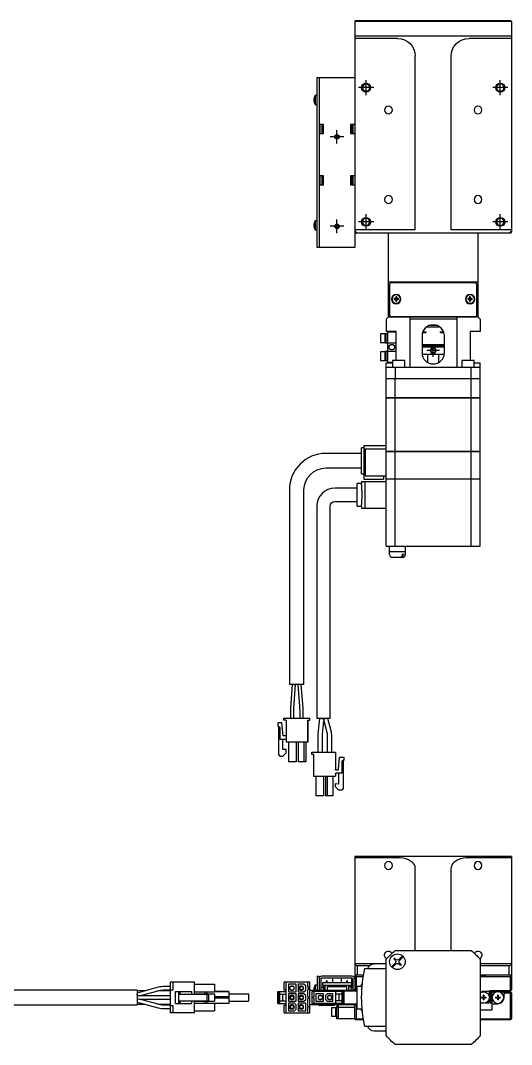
# Model space of a CAD drawing. Extents: x 0 to 956, y -8 to 832.
# Drawn here: x 244.6 to 464.1, y 373.9 to 831.6 of the extents above; entities that cross this region are included whole.
import ezdxf

# ---------------------------------------------------------------- set-up
doc = ezdxf.new("R2010")
doc.units = 0
doc.header["$LTSCALE"] = 0.5
doc.linetypes.add('CENTER', pattern=[50.8, 31.75, -6.35, 6.35, -6.35])
for name, color, linetype in [('MSM_CENTER', 1, 'CENTER'), ('MSM_CONTINUOUS', 7, 'CONTINUOUS'), ('MSM_NARROW', 5, 'CONTINUOUS')]:
    doc.layers.add(name, color=color, linetype=linetype)

msp = doc.modelspace()

# ---------------------------------------------------------------- linework, layer by layer
at = {"layer": 'MSM_CENTER'}
for p, q in [((402.5, 801.56), (395.7, 801.56)), ((399.1, 798.16), (399.1, 804.96)), ((462.5, 801.56), (455.7, 801.56)), ((459.1, 798.16), (459.1, 804.96)), ((389.1, 779.56), (383.1, 779.56)), ((386.1, 776.56), (386.1, 782.56)), ((386.1, 736.56), (386.1, 742.56)), ((402.5, 741.56), (395.7, 741.56)), ((399.1, 738.16), (399.1, 744.96)), ((462.5, 741.56), (455.7, 741.56)), ((459.1, 738.16), (459.1, 744.96)), ((389.1, 739.56), (383.1, 739.56)), ((429.1, 681.26), (429.1, 686.86)), ((431.9, 684.06), (426.3, 684.06))]:
    msp.add_line(p, q, dxfattribs=at)
at = {"layer": 'MSM_CONTINUOUS'}
for p, q in [((394.6, 831.56), (394.1, 831.06)), ((394.1, 831.06), (394.1, 730.06)), ((464.1, 831.06), (394.1, 831.06)), ((394.6, 831.56), (463.6, 831.56)), ((463.6, 831.56), (464.1, 831.06)), ((464.1, 831.06), (464.1, 737.06)), ((464.1, 824.56), (394.1, 824.56)), ((413.1, 823.56), (394.1, 823.56)), ((464.1, 823.56), (445.1, 823.56)), ((421.1, 737.97), (421.1, 815.56)), ((437.1, 737.97), (437.1, 815.56)), ((377.3, 730.06), (377.3, 806.06)), ((377.3, 806.06), (394.1, 806.06)), ((378.1, 806.06), (378.1, 730.06)), ((375.85, 797.01), (375.85, 796.99)), ((376.4, 798.06), (376.4, 794.06)), ((377.3, 798.06), (376.4, 798.06)), ((375.71, 796.26), (375.85, 796.26)), ((375.85, 795.86), (375.71, 795.86)), ((375.85, 796.26), (375.85, 795.86)), ((375.85, 795.13), (375.85, 795.11)), ((376.4, 794.06), (377.3, 794.06)), ((380.1, 785.06), (378.1, 785.06)), ((378.9, 785.06), (378.9, 781.06)), ((379.6, 785.06), (379.6, 781.06)), ((380.1, 781.06), (380.1, 785.06)), ((394.1, 785.06), (392.1, 785.06)), ((392.1, 785.06), (392.1, 781.06)), ((392.6, 781.06), (392.6, 785.06)), ((392.8, 781.06), (392.8, 785.06)), ((393.3, 781.06), (393.3, 785.06)), ((378.1, 781.06), (380.1, 781.06)), ((392.1, 781.06), (394.1, 781.06)), ((380.1, 762.06), (378.1, 762.06)), ((378.9, 762.06), (378.9, 758.06)), ((379.6, 762.06), (379.6, 758.06)), ((380.1, 758.06), (380.1, 762.06)), ((394.1, 762.06), (392.1, 762.06)), ((392.1, 762.06), (392.1, 758.06)), ((392.6, 758.06), (392.6, 762.06)), ((392.8, 758.06), (392.8, 762.06)), ((393.3, 758.06), (393.3, 762.06)), ((378.1, 758.06), (380.1, 758.06)), ((392.1, 758.06), (394.1, 758.06)), ((376.4, 742.06), (376.4, 738.06)), ((377.3, 742.06), (376.4, 742.06)), ((375.71, 740.26), (375.85, 740.26)), ((375.85, 739.86), (375.71, 739.86)), ((375.85, 741.01), (375.85, 740.99)), ((375.85, 740.26), (375.85, 739.86)), ((375.85, 739.13), (375.85, 739.11)), ((376.4, 738.06), (377.3, 738.06)), ((421.1, 737.97), (394.1, 737.97)), ((394.1, 737.56), (395.1, 736.56)), ((394.25, 736.91), (394.1, 737.06)), ((394.25, 736.91), (394.5, 737.16)), ((394.6, 736.56), (394.25, 736.91)), ((464.1, 737.97), (437.1, 737.97)), ((463.1, 736.56), (464.1, 737.56)), ((463.95, 736.91), (463.6, 736.56)), ((463.7, 737.16), (463.95, 736.91)), ((464.1, 737.06), (463.95, 736.91)), ((463.6, 736.56), (394.6, 736.56)), ((409.1, 699.06), (409.1, 736.56)), ((449.1, 736.56), (449.1, 699.06)), ((394.1, 730.06), (377.3, 730.06)), ((449.1, 714.56), (409.1, 714.56)), ((410.1, 714.26), (409.6, 713.76)), ((448.1, 714.26), (410.1, 714.26)), ((414.6, 714.26), (414.6, 714.56)), ((415.35, 714.56), (415.35, 714.26)), ((420.85, 714.26), (420.85, 714.56)), ((424.3, 714.56), (424.1, 714.36)), ((434.1, 714.36), (424.1, 714.36)), ((424.1, 714.36), (424.1, 714.26)), ((434.1, 714.36), (433.9, 714.56)), ((434.1, 714.26), (434.1, 714.36)), ((437.35, 714.56), (437.35, 714.26)), ((442.85, 714.26), (442.85, 714.56)), ((443.6, 714.56), (443.6, 714.26)), ((448.6, 713.76), (448.1, 714.26)), ((409.6, 713.06), (409.1, 713.06)), ((409.6, 712.56), (409.1, 712.56)), ((409.6, 713.76), (409.6, 699.76)), ((448.6, 699.76), (448.6, 713.76)), ((449.1, 713.06), (448.6, 713.06)), ((449.1, 712.56), (448.6, 712.56)), ((412.36, 707.3), (411.68, 707.3)), ((411.68, 706.82), (412.36, 706.82)), ((412.36, 707.98), (412.36, 707.3)), ((412.36, 706.82), (412.36, 706.14)), ((412.84, 707.3), (412.84, 707.98)), ((413.52, 707.3), (412.84, 707.3)), ((412.84, 706.14), (412.84, 706.82)), ((412.84, 706.82), (413.52, 706.82)), ((445.36, 707.3), (444.68, 707.3)), ((444.68, 706.82), (445.36, 706.82)), ((445.36, 707.98), (445.36, 707.3)), ((445.36, 706.82), (445.36, 706.14)), ((445.84, 707.3), (445.84, 707.98)), ((446.52, 707.3), (445.84, 707.3)), ((445.84, 706.14), (445.84, 706.82)), ((445.84, 706.82), (446.52, 706.82)), ((409.1, 699.06), (408.1, 698.06)), ((408.1, 698.06), (408.1, 692.56)), ((409.1, 699.06), (449.1, 699.06)), ((409.6, 699.76), (410.1, 699.26)), ((410.1, 699.26), (448.1, 699.26)), ((414.6, 699.26), (414.6, 699.06)), ((418.6, 699.06), (418.6, 676.56)), ((439.6, 698.06), (418.6, 698.06)), ((419.1, 699.26), (419.1, 699.06)), ((421.6, 699.26), (421.6, 699.06)), ((436.6, 699.06), (436.6, 699.26)), ((439.1, 699.06), (439.1, 699.26)), ((439.6, 699.06), (439.6, 676.56)), ((443.6, 699.06), (443.6, 699.26)), ((448.1, 699.26), (448.6, 699.76)), ((450.1, 698.06), (449.1, 699.06)), ((450.1, 698.06), (450.1, 692.56)), ((405.6, 691.46), (405.6, 687.66)), ((407.6, 691.46), (405.6, 691.46)), ((407.6, 687.56), (407.6, 691.56)), ((408.6, 691.56), (407.6, 691.56)), ((412.6, 692.56), (408.1, 692.56)), ((408.1, 687.56), (408.1, 691.56)), ((412.6, 692.26), (408.6, 692.26)), ((408.6, 692.26), (408.6, 678.86)), ((412.6, 679.56), (412.6, 692.56)), ((425.77, 691.96), (424.3, 691.96)), ((424.48, 692.46), (425.77, 692.46)), ((425.75, 692.46), (425.75, 691.96)), ((425.77, 692.46), (425.77, 691.96)), ((432.23, 694.46), (425.97, 694.46)), ((430.81, 695.26), (427.4, 695.26)), ((427.85, 695.4), (427.85, 695.26)), ((430.35, 695.26), (430.35, 695.4)), ((432.43, 692.46), (433.73, 692.46)), ((432.43, 691.96), (432.43, 692.46)), ((433.9, 691.96), (432.43, 691.96)), ((432.45, 691.96), (432.45, 692.46)), ((450.1, 692.56), (445.6, 692.56)), ((445.6, 692.56), (445.6, 679.56)), ((405.6, 687.66), (407.6, 687.66)), ((407.6, 687.56), (412.6, 687.56)), ((424.1, 690.56), (424.1, 683.06)), ((424.1, 686.76), (434.1, 686.76)), ((426.6, 686.76), (426.6, 686.06)), ((431.6, 686.06), (431.6, 686.76)), ((434.1, 683.06), (434.1, 690.56)), ((405.6, 683.46), (405.6, 679.66)), ((407.6, 683.46), (405.6, 683.46)), ((407.6, 679.56), (407.6, 683.56)), ((412.6, 683.56), (407.6, 683.56)), ((408.1, 679.56), (408.1, 683.56)), ((434.1, 686.06), (424.1, 686.06)), ((434.1, 685.56), (424.1, 685.56)), ((424.14, 682.46), (434.07, 682.46)), ((434.04, 682.26), (424.17, 682.26)), ((426.6, 682.26), (426.6, 678.73)), ((431.6, 678.73), (431.6, 682.26)), ((405.6, 679.66), (407.6, 679.66)), ((407.6, 679.56), (408.6, 679.56)), ((408.1, 662.86), (408.1, 678.56)), ((408.1, 678.56), (410.85, 678.56)), ((408.6, 678.86), (410.85, 678.86)), ((416.35, 679.56), (410.85, 679.56)), ((410.85, 679.56), (410.85, 676.56)), ((416.35, 676.56), (416.35, 679.56)), ((447.35, 679.56), (441.85, 679.56)), ((441.85, 679.56), (441.85, 676.56)), ((447.35, 676.56), (447.35, 679.56)), ((447.35, 678.56), (450.1, 678.56)), ((450.1, 662.86), (450.1, 678.56)), ((408.1, 676.56), (450.1, 676.56)), ((412.1, 676.56), (412.1, 671.56)), ((446.1, 671.56), (446.1, 676.56)), ((408.1, 671.56), (450.1, 671.56)), ((412.13, 662.86), (412.13, 671.56)), ((446.07, 662.86), (446.07, 671.56)), ((450.1, 662.86), (408.1, 662.86)), ((408.1, 626.56), (408.1, 662.81)), ((450.1, 662.81), (408.1, 662.81)), ((408.15, 662.81), (408.15, 662.86)), ((412.13, 638.86), (412.13, 662.81)), ((412.39, 662.81), (412.39, 662.86)), ((445.81, 662.81), (445.81, 662.86)), ((446.07, 638.86), (446.07, 662.81)), ((450.05, 662.81), (450.05, 662.86)), ((450.1, 638.86), (450.1, 662.81)), ((398.1, 641.56), (398.1, 626.56)), ((398.1, 641.56), (408.1, 641.56)), ((397.1, 638.06), (381.1, 638.06)), ((397.1, 628.99), (397.1, 640.63)), ((398.1, 640.63), (397.1, 640.63)), ((398.1, 640.06), (408.1, 640.06)), ((398.7, 640.06), (398.7, 628.06)), ((450.1, 638.86), (408.1, 638.86)), ((450.1, 638.81), (408.1, 638.81)), ((408.15, 638.81), (408.15, 638.86)), ((412.13, 626.56), (412.13, 638.81)), ((412.39, 638.81), (412.39, 638.86)), ((445.81, 638.81), (445.81, 638.86)), ((446.07, 626.56), (446.07, 638.81)), ((450.05, 638.81), (450.05, 638.86)), ((450.1, 626.56), (450.1, 638.81)), ((381.1, 631.56), (397.1, 631.56)), ((397.1, 628.99), (398.1, 628.99)), ((398.7, 628.06), (408.1, 628.06)), ((406.9, 628.06), (406.9, 626.56)), ((395.1, 622.56), (385.1, 622.56)), ((395.1, 614.56), (395.1, 624.56)), ((397.11, 624.56), (395.1, 624.56)), ((397.11, 625.56), (408.1, 625.56)), ((397.11, 625.56), (397.11, 624.56)), ((398.1, 626.56), (406.9, 626.56)), ((398.53, 625.56), (398.53, 613.56)), ((450.1, 626.56), (408.1, 626.56)), ((408.1, 596.56), (408.1, 626.51)), ((450.1, 626.51), (408.1, 626.51)), ((408.15, 626.51), (408.15, 626.56)), ((412.13, 596.56), (412.13, 626.51)), ((412.39, 626.51), (412.39, 626.56)), ((445.81, 626.51), (445.81, 626.56)), ((446.07, 596.56), (446.07, 626.51)), ((450.05, 626.51), (450.05, 626.56)), ((450.1, 596.56), (450.1, 626.51)), ((364.85, 621.81), (364.85, 534.81)), ((371.35, 534.81), (371.35, 621.81)), ((377.1, 614.56), (377.1, 519.56)), ((383.1, 519.56), (383.1, 614.56)), ((385.1, 616.56), (395.1, 616.56)), ((395.1, 614.56), (397.11, 614.56)), ((397.11, 614.56), (397.11, 613.56)), ((397.11, 613.56), (408.1, 613.56)), ((408.1, 596.56), (450.1, 596.56)), ((409.6, 594.06), (409.6, 596.56)), ((416.6, 596.56), (416.6, 594.06)), ((416.6, 594.06), (409.6, 594.06)), ((416.6, 594.01), (409.6, 594.01)), ((409.6, 592.86), (409.6, 594.01)), ((409.65, 594.06), (409.65, 594.01)), ((415.3, 591.56), (410.9, 591.56)), ((415.39, 593.06), (415.39, 592.86)), ((415.75, 593.06), (415.39, 593.06)), ((415.75, 593.06), (415.75, 592.86)), ((416.55, 594.06), (416.55, 594.01)), ((416.6, 594.01), (416.6, 592.86)), ((371.35, 534.81), (364.85, 534.81)), ((366.1, 534.81), (365.31, 524.24)), ((366.8, 524.13), (367.6, 534.76)), ((366.85, 534.81), (367.6, 534.76)), ((368.6, 534.75), (369.37, 525.07)), ((370.94, 524.27), (370.1, 534.81)), ((365.28, 523.44), (365.28, 519.81)), ((366.78, 519.81), (366.78, 523.44)), ((369.37, 525.07), (369.48, 522.44)), ((369.48, 522.44), (369.48, 519.81)), ((370.98, 519.81), (370.98, 523.41)), ((359.6, 517.61), (359.6, 516.11)), ((361.51, 517.61), (359.6, 517.61)), ((362, 512.04), (361.51, 517.61)), ((362.4, 518.81), (362.4, 519.81)), ((362.4, 519.81), (374, 519.81)), ((363.4, 518.81), (362.4, 518.81)), ((363.4, 518.81), (363.4, 509.11)), ((373, 509.11), (373, 518.81)), ((373, 518.81), (374, 518.81)), ((373.25, 509.11), (373.25, 518.81)), ((374, 518.81), (374, 519.81)), ((383.1, 519.56), (377.1, 519.56)), ((378.25, 519.56), (377.59, 512.75)), ((379.25, 519.56), (380.25, 519.47)), ((379.58, 512.56), (380.16, 518.62)), ((380.11, 519.34), (380.95, 519.56)), ((380.11, 519.34), (380.16, 518.62)), ((380.16, 518.62), (381.65, 512.93)), ((380.24, 519.38), (380.25, 519.47)), ((383.58, 513.43), (381.98, 519.56)), ((359.6, 516.11), (359.9, 516.11)), ((359.9, 516.11), (360.6, 515.61)), ((359.9, 516.11), (359.9, 503.51)), ((360.6, 515.61), (360.6, 510.36)), ((377.59, 512.75), (377.58, 512.47)), ((381.65, 512.93), (381.78, 511.92)), ((383.78, 511.92), (383.58, 513.43)), ((360.6, 510.36), (363.1, 510.36)), ((361.9, 505.68), (361.9, 510.36)), ((363.1, 511.86), (362.2, 511.86)), ((363.4, 509.11), (373.25, 509.11)), ((364.5, 509.11), (364.5, 500.21)), ((367.9, 509.11), (367.9, 500.21)), ((368.7, 509.11), (368.7, 500.21)), ((371.35, 509.11), (371.35, 500.21)), ((372.1, 509.11), (372.1, 500.21)), ((377.58, 512.47), (377.58, 504.56)), ((379.58, 512.47), (379.58, 512.56)), ((379.58, 504.56), (379.58, 512.47)), ((381.78, 511.92), (381.78, 504.56)), ((383.78, 504.56), (383.78, 511.92)), ((359.9, 503.51), (360.6, 502.81)), ((363.4, 505.81), (361.9, 505.68)), ((361.9, 502.81), (363.4, 504.31)), ((363.4, 504.31), (363.4, 505.81)), ((374.8, 503.56), (374.8, 504.56)), ((374.8, 504.56), (385.4, 504.56)), ((375.8, 503.56), (374.8, 503.56)), ((375.55, 503.56), (375.55, 493.86)), ((375.8, 493.86), (375.8, 503.56)), ((385.4, 504.56), (385.4, 496.91)), ((385.4, 504.56), (385.4, 496.91)), ((360.6, 502.81), (361.9, 502.81)), ((367.9, 500.21), (364.5, 500.21)), ((372.1, 500.21), (368.7, 500.21)), ((386.8, 496.79), (387.29, 502.36)), ((387.29, 502.36), (389.2, 502.36)), ((388.9, 500.86), (388.2, 500.36)), ((388.9, 500.86), (388.2, 500.36)), ((388.2, 500.36), (388.2, 495.11)), ((388.2, 500.36), (388.2, 495.11)), ((389.2, 500.86), (388.9, 500.86)), ((388.9, 500.86), (388.9, 488.26)), ((388.9, 500.86), (388.9, 488.26)), ((389.2, 502.36), (389.2, 500.86)), ((389.2, 502.36), (389.2, 500.86)), ((385.4, 496.91), (385.4, 496.91)), ((385.4, 494.81), (385.4, 494.82)), ((385.4, 494.81), (385.4, 493.86)), ((385.4, 494.81), (385.4, 493.86)), ((385.7, 496.61), (386.6, 496.61)), ((388.2, 495.11), (385.7, 495.11)), ((386.9, 490.43), (386.9, 495.11)), ((375.55, 493.86), (385.4, 493.86)), ((376.7, 493.86), (376.7, 484.96)), ((380.1, 493.86), (380.1, 484.96)), ((380.1, 493.86), (380.1, 484.96)), ((380.9, 493.86), (380.9, 484.96)), ((381.65, 493.86), (381.65, 484.96)), ((384.3, 493.86), (384.3, 484.96)), ((384.3, 493.86), (384.3, 484.96)), ((385.4, 489.06), (385.4, 490.56)), ((385.4, 490.56), (386.9, 490.43)), ((385.4, 490.56), (386.9, 490.43)), ((386.9, 487.56), (385.4, 489.06)), ((388.2, 487.56), (386.9, 487.56)), ((388.9, 488.26), (388.2, 487.56)), ((388.9, 488.26), (388.2, 487.56)), ((380.1, 484.96), (376.7, 484.96)), ((384.3, 484.96), (380.9, 484.96)), ((394.1, 457.89), (394.1, 398.39)), ((464.1, 457.89), (394.1, 457.89)), ((464.1, 457.89), (464.1, 398.39)), ((413.1, 457.33), (394.1, 457.33)), ((464.1, 457.33), (445.1, 457.33)), ((421.1, 415.89), (421.1, 452.9)), ((437.1, 415.89), (437.1, 452.9)), ((408.23, 412.01), (408.1, 411.89)), ((411.44, 412.19), (411.79, 412.55)), ((412.04, 411.59), (411.44, 412.19)), ((411.79, 412.55), (412.39, 411.95)), ((412.1, 415.89), (411.97, 415.76)), ((412.13, 415.89), (446.07, 415.89)), ((413.81, 411.95), (415.39, 413.53)), ((415.75, 413.18), (414.16, 411.59)), ((446.23, 415.76), (446.1, 415.89)), ((450.1, 411.89), (449.97, 412.01)), ((408.1, 409.89), (394.1, 409.89)), ((394.1, 409.66), (395.1, 409.11)), ((395.1, 409.11), (395.1, 404.89)), ((400.67, 409.11), (395.1, 409.11)), ((398.53, 407.89), (408.1, 407.89)), ((408.1, 377.92), (408.1, 411.86)), ((410.46, 408.59), (412.04, 410.18)), ((412.39, 409.83), (410.81, 408.24)), ((414.41, 409.22), (413.81, 409.83)), ((414.16, 410.18), (414.76, 409.58)), ((414.76, 409.58), (414.41, 409.22)), ((450.1, 411.86), (450.1, 377.92)), ((464.1, 409.89), (450.1, 409.89)), ((463.1, 409.11), (450.1, 409.11)), ((463.1, 409.11), (464.1, 409.66)), ((463.1, 404.89), (463.1, 409.11)), ((377.3, 404.39), (378.1, 404.39)), ((377.3, 404.39), (377.3, 398.14)), ((378.1, 404.39), (378.1, 398.14)), ((378.9, 403.19), (378.9, 398.14)), ((392.9, 404.39), (379.3, 404.39)), ((392.9, 403.59), (379.3, 403.59)), ((384.1, 403.59), (384.1, 401.59)), ((388.1, 401.59), (388.1, 403.59)), ((392.8, 399.39), (392.8, 403.39)), ((393.25, 403.39), (392.8, 403.39)), ((393.3, 398.39), (393.3, 403.19)), ((394.6, 404.89), (394.1, 404.39)), ((397.95, 404.89), (394.1, 404.89)), ((394.6, 404.19), (394.25, 404.54)), ((394.6, 404.19), (394.6, 398.14)), ((397.83, 404.19), (394.6, 404.19)), ((464.1, 404.89), (450.1, 404.89)), ((450.1, 404.54), (452.25, 404.54)), ((463.6, 404.19), (450.1, 404.19)), ((452.25, 404.54), (452.6, 404.89)), ((463.6, 404.89), (464.1, 404.39)), ((463.95, 404.54), (463.6, 404.19)), ((463.6, 397.89), (463.6, 404.19)), ((306.23, 399.46), (296.75, 396.91)), ((311.75, 399.84), (309.12, 399.84)), ((309.12, 398.34), (311.75, 398.34)), ((322.45, 401.79), (311.75, 401.79)), ((311.75, 387.99), (311.75, 401.79)), ((311.75, 398.39), (312.75, 398.39)), ((312.75, 401.79), (312.75, 398.39)), ((322.45, 396.39), (322.45, 401.79)), ((322.45, 400.79), (331.35, 400.79)), ((331.35, 400.79), (331.35, 397.39)), ((362.4, 401.49), (362.4, 398.39)), ((362.4, 398.39), (363.4, 398.39)), ((373.7, 401.79), (362.7, 401.79)), ((363.4, 387.99), (363.4, 401.79)), ((367.9, 400.79), (364.5, 400.79)), ((364.5, 400.79), (364.5, 397.39)), ((365.65, 399.89), (365.15, 399.89)), ((365.15, 398.29), (365.15, 399.89)), ((366.53, 399.84), (365.15, 399.84)), ((365.15, 398.34), (366.53, 398.34)), ((365.15, 398.29), (365.65, 398.29)), ((366.15, 399.99), (365.65, 399.99)), ((365.65, 399.84), (365.65, 399.99)), ((365.65, 398.34), (365.65, 398.19)), ((365.65, 398.19), (366.15, 398.19)), ((366.15, 399.84), (366.15, 399.99)), ((366.8, 399.89), (366.15, 399.89)), ((366.15, 398.19), (366.15, 398.34)), ((366.15, 398.29), (366.8, 398.29)), ((366.9, 399.46), (366.53, 399.84)), ((366.53, 398.34), (366.9, 398.71)), ((366.8, 399.56), (366.8, 399.89)), ((366.8, 398.29), (366.8, 398.61)), ((366.9, 398.71), (366.9, 399.46)), ((367.9, 397.39), (367.9, 400.79)), ((368.7, 400.79), (368.7, 397.39)), ((371.35, 400.79), (368.7, 400.79)), ((369.85, 399.89), (369.35, 399.89)), ((369.35, 398.29), (369.35, 399.89)), ((370.73, 399.84), (369.35, 399.84)), ((369.51, 399.3), (369.35, 398.77)), ((369.35, 398.34), (370.73, 398.34)), ((369.35, 398.29), (369.85, 398.29)), ((370.35, 399.99), (369.85, 399.99)), ((369.85, 399.84), (369.85, 399.99)), ((369.85, 398.34), (369.85, 398.19)), ((369.85, 398.19), (370.35, 398.19)), ((370.35, 399.84), (370.35, 399.99)), ((371, 399.89), (370.35, 399.89)), ((370.35, 398.19), (370.35, 398.34)), ((370.35, 398.29), (371, 398.29)), ((371, 399.56), (370.73, 399.84)), ((370.73, 398.34), (371, 398.61)), ((370.81, 398.42), (370.95, 398.87)), ((371, 399.56), (371, 399.89)), ((371.1, 399.46), (371, 399.56)), ((371, 398.61), (371.1, 398.71)), ((371, 398.29), (371, 398.61)), ((371.1, 398.71), (371.1, 399.46)), ((372.1, 400.04), (371.35, 400.79)), ((372.1, 398.14), (372.1, 400.04)), ((373, 399.89), (373, 401.79)), ((373, 399.34), (373, 399.39)), ((373, 398.79), (373, 398.84)), ((373, 395.41), (373, 398.29)), ((374, 388.29), (374, 401.49)), ((375.71, 398.59), (375.85, 398.59)), ((375.85, 398.19), (375.71, 398.19)), ((375.85, 399.34), (375.85, 399.31)), ((375.85, 398.59), (375.85, 398.19)), ((376.4, 400.39), (376.4, 398.14)), ((377.3, 400.39), (376.4, 400.39)), ((380.1, 399.39), (378.9, 399.39)), ((379.6, 401.59), (392.6, 401.59)), ((379.6, 401.59), (379.6, 400.39)), ((379.6, 400.39), (392.6, 400.39)), ((379.85, 399.39), (379.85, 400.39)), ((380.1, 398.14), (380.1, 399.39)), ((380.3, 399.19), (380.1, 399.39)), ((380.3, 399.19), (380.3, 398.14)), ((380.4, 400.39), (380.4, 399.84)), ((380.85, 399.84), (380.4, 399.84)), ((380.85, 398.14), (380.85, 400.39)), ((381.35, 398.24), (381.85, 398.24)), ((381.35, 398.14), (381.35, 398.24)), ((381.48, 401.59), (381.48, 402.39)), ((381.73, 402.39), (381.48, 402.39)), ((381.73, 401.59), (381.73, 402.39)), ((381.85, 398.24), (381.85, 399.89)), ((381.85, 399.89), (390.35, 399.89)), ((390.35, 399.89), (390.35, 398.24)), ((390.35, 398.24), (390.85, 398.24)), ((390.73, 402.39), (390.48, 402.39)), ((390.48, 401.59), (390.48, 402.39)), ((390.73, 401.59), (390.73, 402.39)), ((390.85, 398.24), (390.85, 398.14)), ((391.35, 398.14), (391.35, 400.39)), ((391.58, 399.59), (391.35, 399.59)), ((391.58, 400.39), (391.58, 399.59)), ((391.81, 399.84), (391.58, 399.84)), ((391.81, 400.39), (391.81, 399.84)), ((392.35, 400.39), (392.35, 398.14)), ((392.6, 401.59), (392.6, 400.39)), ((392.8, 399.39), (393.3, 399.39)), ((394.1, 398.39), (393.3, 398.39)), ((394.1, 398.39), (394.35, 398.14)), ((395.1, 389.89), (395.1, 399.89)), ((397.31, 399.89), (395.1, 399.89)), ((397.1, 399.89), (397.1, 400.71)), ((397.39, 400.71), (397.1, 400.71)), ((463.6, 397.89), (464.1, 398.39)), ((296.75, 398.14), (196.75, 398.14)), ((296.75, 398.14), (296.75, 391.64)), ((300.38, 397.89), (296.75, 397.89)), ((311.75, 395.64), (296.75, 395.64)), ((296.75, 394.14), (296.84, 394.14)), ((296.88, 394.25), (297.78, 394.14)), ((297.78, 395.64), (306.62, 398.01)), ((297.78, 394.14), (311.75, 394.14)), ((306.63, 391.76), (297.78, 394.14)), ((311.75, 397.89), (306.17, 397.89)), ((313.95, 392.19), (313.95, 397.59)), ((313.95, 397.59), (321.2, 397.59)), ((315.45, 392.19), (315.45, 397.59)), ((315.45, 396.39), (328.75, 396.39)), ((315.95, 396.39), (315.95, 397.59)), ((321.2, 396.39), (321.2, 397.59)), ((322.45, 397.39), (331.35, 397.39)), ((322.45, 396.59), (331.35, 396.59)), ((327, 397.39), (327, 396.59)), ((328, 397.39), (328, 396.59)), ((328.05, 393.39), (328.05, 396.39)), ((328.75, 393.39), (328.75, 396.39)), ((331.35, 397.59), (334.65, 397.59)), ((334.77, 397.59), (331.35, 397.59)), ((331.35, 397.59), (336.45, 397.59)), ((337.7, 397.59), (331.35, 397.59)), ((331.35, 396.59), (331.35, 393.19)), ((337.7, 395.14), (331.35, 395.14)), ((337.7, 394.64), (331.35, 394.64)), ((334.65, 397.59), (334.95, 397.59)), ((334.95, 397.59), (334.77, 397.59)), ((336.45, 397.59), (336.75, 397.59)), ((336.75, 397.59), (337.7, 397.59)), ((337.7, 397.59), (337.7, 392.19)), ((337.7, 396.59), (346.6, 396.59)), ((337.7, 396.59), (346.6, 396.59)), ((337.7, 396.59), (346.6, 396.59)), ((346.6, 396.59), (346.6, 393.19)), ((359.6, 392.19), (359.6, 397.59)), ((359.6, 397.59), (363.4, 397.59)), ((359.9, 392.19), (359.9, 397.59)), ((359.9, 396.39), (363.4, 396.39)), ((360.6, 392.19), (360.6, 397.59)), ((361.9, 393.39), (361.9, 396.39)), ((364.5, 397.39), (367.9, 397.39)), ((367.9, 396.59), (364.5, 396.59)), ((364.5, 396.59), (364.5, 393.19)), ((365.65, 395.69), (365.15, 395.69)), ((365.15, 394.09), (365.15, 395.69)), ((366.53, 395.64), (365.15, 395.64)), ((365.15, 394.14), (366.53, 394.14)), ((365.15, 394.09), (365.65, 394.09)), ((366.15, 395.79), (365.65, 395.79)), ((365.65, 395.64), (365.65, 395.79)), ((365.65, 394.14), (365.65, 393.99)), ((365.65, 393.99), (366.15, 393.99)), ((366.15, 395.64), (366.15, 395.79)), ((366.8, 395.69), (366.15, 395.69)), ((366.15, 393.99), (366.15, 394.14)), ((366.15, 394.09), (366.8, 394.09)), ((366.9, 395.26), (366.53, 395.64)), ((366.53, 394.14), (366.9, 394.51)), ((366.8, 395.36), (366.8, 395.69)), ((366.8, 394.09), (366.8, 394.41)), ((366.9, 394.51), (366.9, 395.26)), ((367.9, 393.19), (367.9, 396.59)), ((368.7, 397.39), (371.35, 397.39)), ((371.35, 396.59), (368.7, 396.59)), ((368.7, 396.59), (368.7, 393.19)), ((369.85, 395.69), (369.35, 395.69)), ((369.35, 394.09), (369.35, 395.69)), ((370.73, 395.64), (369.35, 395.64)), ((369.35, 395.63), (369.43, 395.64)), ((369.35, 394.14), (370.73, 394.14)), ((369.35, 394.14), (369.43, 394.14)), ((369.35, 394.09), (369.85, 394.09)), ((370.35, 395.79), (369.85, 395.79)), ((369.85, 395.64), (369.85, 395.79)), ((369.85, 394.14), (369.85, 393.99)), ((369.85, 393.99), (370.35, 393.99)), ((370.35, 395.64), (370.35, 395.79)), ((371, 395.69), (370.35, 395.69)), ((370.35, 393.99), (370.35, 394.14)), ((370.35, 394.09), (371, 394.09)), ((371.1, 395.26), (370.73, 395.64)), ((370.73, 394.14), (371.1, 394.51)), ((371, 395.36), (371, 395.69)), ((371, 394.09), (371, 394.41)), ((371.1, 394.51), (371.1, 395.26)), ((371.35, 397.39), (372.1, 398.14)), ((372.1, 395.84), (371.35, 396.59)), ((371.35, 393.19), (372.1, 393.94)), ((372.1, 393.94), (372.1, 395.84)), ((373, 394.86), (373, 394.91)), ((373, 390.94), (373, 394.36)), ((374, 398.14), (395.1, 398.14)), ((374.8, 397.59), (374.8, 392.19)), ((389.2, 397.59), (374.8, 397.59)), ((375.8, 397.59), (375.8, 395.14)), ((375.8, 394.64), (375.8, 392.19)), ((380.1, 396.59), (376.7, 396.59)), ((376.7, 396.59), (376.7, 393.19)), ((378.08, 395.64), (377.7, 395.26)), ((377.7, 395.26), (377.7, 394.51)), ((377.7, 394.51), (378.08, 394.14)), ((378.45, 395.69), (377.8, 395.69)), ((377.8, 395.69), (377.8, 395.36)), ((377.8, 394.41), (377.8, 394.09)), ((377.8, 394.09), (378.45, 394.09)), ((379.45, 395.64), (378.08, 395.64)), ((378.08, 394.14), (379.45, 394.14)), ((378.95, 395.79), (378.45, 395.79)), ((378.45, 395.79), (378.45, 395.64)), ((378.45, 394.14), (378.45, 393.99)), ((378.45, 393.99), (378.95, 393.99)), ((378.95, 395.79), (378.95, 395.64)), ((379.45, 395.69), (378.95, 395.69)), ((378.95, 393.99), (378.95, 394.14)), ((378.95, 394.09), (379.45, 394.09)), ((379.45, 395.69), (379.45, 394.09)), ((380.1, 397.89), (395.1, 397.89)), ((380.1, 393.19), (380.1, 396.59)), ((381.65, 396.59), (380.9, 395.84)), ((380.9, 395.84), (380.9, 393.94)), ((380.9, 393.94), (381.65, 393.19)), ((384.3, 396.59), (381.65, 396.59)), ((382.28, 395.64), (381.9, 395.26)), ((381.9, 395.26), (381.9, 394.51)), ((381.9, 394.51), (382.28, 394.14)), ((382.65, 395.69), (382, 395.69)), ((382, 395.69), (382, 395.36)), ((382, 394.41), (382, 394.09)), ((382, 394.09), (382.65, 394.09)), ((383.65, 395.64), (382.28, 395.64)), ((382.28, 394.14), (383.65, 394.14)), ((383.15, 395.79), (382.65, 395.79)), ((382.65, 395.79), (382.65, 395.64)), ((382.65, 394.14), (382.65, 393.99)), ((382.65, 393.99), (383.15, 393.99)), ((383.15, 395.79), (383.15, 395.64)), ((383.65, 395.69), (383.15, 395.69)), ((383.15, 393.99), (383.15, 394.14)), ((383.15, 394.09), (383.65, 394.09)), ((383.65, 395.69), (383.65, 394.09)), ((384.3, 393.19), (384.3, 396.59)), ((385.4, 397.59), (385.4, 392.19)), ((388.9, 396.39), (385.4, 396.39)), ((386.9, 396.39), (386.9, 393.39)), ((388.2, 397.59), (388.2, 392.19)), ((388.9, 397.59), (388.9, 392.19)), ((389.2, 397.59), (389.2, 392.19)), ((450.6, 395.03), (450.6, 394.74)), ((450.6, 395.03), (451.4, 395.03)), ((450.6, 394.74), (451.4, 394.74)), ((451.13, 395.03), (451.13, 394.74)), ((451.46, 395.89), (451.46, 395.09)), ((451.75, 395.89), (451.46, 395.89)), ((451.46, 395.36), (451.75, 395.36)), ((451.46, 394.68), (451.46, 393.89)), ((451.46, 394.42), (451.75, 394.42)), ((451.75, 393.89), (451.46, 393.89)), ((451.6, 397.69), (454.3, 397.69)), ((451.75, 395.89), (451.75, 395.09)), ((451.75, 394.68), (451.75, 393.89)), ((451.81, 395.03), (452.6, 395.03)), ((451.81, 394.74), (452.6, 394.74)), ((452.07, 394.74), (452.07, 395.03)), ((452.6, 395.03), (452.6, 394.74)), ((454.3, 396.44), (454.08, 396.31)), ((463.6, 397.89), (454.3, 397.89)), ((454.3, 396.44), (454.3, 397.89)), ((455.1, 397.39), (454.5, 397.39)), ((454.5, 397.39), (454.5, 392.39)), ((455.1, 397.39), (455.1, 392.39)), ((455.3, 396.44), (455.3, 397.39)), ((455.3, 397.39), (457.29, 397.39)), ((455.3, 396.44), (455.56, 396.29)), ((457, 395.03), (457, 394.74)), ((457, 395.03), (457.8, 395.03)), ((457, 394.74), (457.8, 394.74)), ((457.53, 395.03), (457.53, 394.74)), ((458.15, 395.89), (457.86, 395.89)), ((457.86, 395.89), (457.86, 395.09)), ((457.86, 395.36), (458.15, 395.36)), ((457.86, 394.68), (457.86, 393.89)), ((457.86, 394.42), (458.15, 394.42)), ((458.15, 393.89), (457.86, 393.89)), ((458.15, 395.89), (458.15, 395.09)), ((458.15, 394.68), (458.15, 393.89)), ((458.21, 395.03), (459, 395.03)), ((458.21, 394.74), (459, 394.74)), ((458.47, 394.74), (458.47, 395.03)), ((458.72, 397.39), (463.6, 397.39)), ((459, 395.03), (459, 394.74)), ((460.8, 394.89), (460.8, 397.39)), ((461.3, 396.89), (460.8, 397.24)), ((460.8, 396.39), (461.3, 396.89)), ((463.6, 396.89), (461.3, 396.89)), ((463.6, 397.39), (464.1, 396.89)), ((463.85, 397.14), (463.6, 396.89)), ((463.6, 385.39), (463.6, 396.89)), ((464.1, 396.89), (464.1, 385.39)), ((196.75, 391.64), (296.75, 391.64)), ((296.75, 392.86), (306.24, 390.31)), ((296.75, 391.89), (300.38, 391.89)), ((306.17, 391.89), (311.75, 391.89)), ((311.75, 391.44), (309.12, 391.44)), ((309.12, 389.94), (311.75, 389.94)), ((311.75, 391.39), (312.75, 391.39)), ((312.75, 391.39), (312.75, 387.99)), ((313.95, 392.19), (321.2, 392.19)), ((315.45, 393.39), (328.75, 393.39)), ((315.95, 392.19), (315.95, 393.39)), ((321.2, 392.19), (321.2, 393.39)), ((322.45, 387.99), (322.45, 393.39)), ((322.45, 393.19), (331.35, 393.19)), ((322.45, 392.39), (331.35, 392.39)), ((327, 393.19), (327, 392.39)), ((328, 393.19), (328, 392.39)), ((331.35, 392.39), (331.35, 388.99)), ((337.7, 392.19), (331.35, 392.19)), ((337.7, 393.19), (346.6, 393.19)), ((359.6, 392.19), (363.4, 392.19)), ((359.9, 393.39), (363.4, 393.39)), ((362.4, 391.39), (362.4, 388.29)), ((363.4, 391.39), (362.4, 391.39)), ((364.5, 393.19), (367.9, 393.19)), ((364.5, 392.39), (364.5, 388.99)), ((367.15, 392.39), (364.5, 392.39)), ((365.65, 391.49), (365.15, 391.49)), ((365.15, 389.89), (365.15, 391.49)), ((366.53, 391.44), (365.15, 391.44)), ((365.15, 389.94), (366.53, 389.94)), ((365.15, 389.89), (365.65, 389.89)), ((365.3, 390.89), (365.46, 391.44)), ((366.15, 391.59), (365.65, 391.59)), ((365.65, 391.44), (365.65, 391.59)), ((365.65, 389.94), (365.65, 389.79)), ((365.65, 389.79), (366.15, 389.79)), ((366.15, 391.44), (366.15, 391.59)), ((366.8, 391.49), (366.15, 391.49)), ((366.15, 389.79), (366.15, 389.94)), ((366.15, 389.89), (366.8, 389.89)), ((366.9, 391.06), (366.53, 391.44)), ((366.53, 389.94), (366.9, 390.31)), ((366.9, 391.03), (366.75, 390.48)), ((366.8, 391.16), (366.8, 391.49)), ((366.8, 389.89), (366.8, 390.21)), ((366.9, 390.31), (366.9, 391.06)), ((367.9, 391.64), (367.15, 392.39)), ((367.15, 388.99), (367.9, 389.74)), ((367.9, 389.74), (367.9, 391.64)), ((368.7, 393.19), (371.35, 393.19)), ((368.7, 392.39), (368.7, 388.99)), ((372.1, 392.39), (368.7, 392.39)), ((369.85, 391.49), (369.35, 391.49)), ((369.35, 389.89), (369.35, 391.49)), ((370.73, 391.44), (369.35, 391.44)), ((369.51, 390.47), (369.35, 391)), ((369.35, 389.94), (370.73, 389.94)), ((369.35, 389.89), (369.85, 389.89)), ((370.35, 391.59), (369.85, 391.59)), ((369.85, 391.44), (369.85, 391.59)), ((369.85, 389.94), (369.85, 389.79)), ((369.85, 389.79), (370.35, 389.79)), ((370.35, 391.44), (370.35, 391.59)), ((371, 391.49), (370.35, 391.49)), ((370.35, 389.79), (370.35, 389.94)), ((370.35, 389.89), (371, 389.89)), ((371.1, 391.06), (370.73, 391.44)), ((370.73, 389.94), (371.1, 390.31)), ((370.81, 391.35), (370.95, 390.9)), ((371, 391.16), (371, 391.49)), ((371, 389.89), (371, 390.21)), ((371.1, 390.31), (371.1, 391.06)), ((372.1, 388.99), (372.1, 392.39)), ((373, 387.99), (373, 390.44)), ((395.1, 391.64), (374, 391.64)), ((389.2, 392.19), (374.8, 392.19)), ((376.7, 393.19), (380.1, 393.19)), ((384.8, 391.39), (378.5, 391.39)), ((395.1, 391.89), (380.1, 391.89)), ((381.65, 393.19), (384.3, 393.19)), ((383.6, 390.29), (383.6, 386.49)), ((385.6, 390.29), (383.6, 390.29)), ((384.8, 391.64), (384.8, 391.39)), ((388.9, 393.39), (385.4, 393.39)), ((385.6, 386.39), (385.6, 390.39)), ((394.1, 390.39), (385.6, 390.39)), ((386.1, 391.64), (386.1, 390.39)), ((386.1, 386.39), (386.1, 390.39)), ((386.6, 391.64), (386.6, 385.39)), ((386.6, 389.89), (387.1, 390.39)), ((394.1, 385.39), (394.1, 391.64)), ((394.6, 391.64), (394.6, 385.39)), ((395.1, 389.89), (397.31, 389.89)), ((397.1, 389.07), (397.1, 389.89)), ((397.1, 389.07), (397.39, 389.07)), ((450.89, 392.39), (450.1, 392.39)), ((455.3, 389.19), (450.1, 389.19)), ((453.8, 392.39), (452.32, 392.39)), ((453.26, 392.89), (454.3, 392.89)), ((453.8, 392.39), (454.3, 392.89)), ((454.3, 393.34), (454.08, 393.46)), ((454.3, 392.89), (454.3, 393.34)), ((455.1, 392.39), (454.5, 392.39)), ((455.56, 393.49), (455.3, 393.34)), ((455.3, 393.34), (455.3, 389.19)), ((455.3, 392.09), (458, 392.09)), ((322.45, 387.99), (311.75, 387.99)), ((322.45, 388.99), (331.35, 388.99)), ((362.7, 387.99), (373.7, 387.99)), ((364.5, 388.99), (367.15, 388.99)), ((368.7, 388.99), (372.1, 388.99)), ((383.6, 386.49), (385.6, 386.49)), ((385.6, 386.39), (386.6, 386.39)), ((386.1, 385.39), (386.1, 386.39)), ((394.1, 385.39), (386.1, 385.39)), ((394.1, 385.39), (394.6, 384.89)), ((394.35, 385.14), (394.6, 385.39)), ((394.6, 385.39), (397.86, 385.39)), ((397.95, 384.89), (394.6, 384.89)), ((450.1, 385.39), (463.6, 385.39)), ((463.6, 384.89), (450.1, 384.89)), ((463.6, 385.39), (463.85, 385.14)), ((464.1, 385.39), (463.6, 384.89)), ((408.1, 381.89), (398.53, 381.89)), ((408.1, 379.89), (402.68, 379.89)), ((408.1, 377.89), (408.23, 377.76)), ((449.97, 377.76), (450.1, 377.89)), ((411.97, 374.01), (412.1, 373.89)), ((446.07, 373.89), (412.13, 373.89)), ((446.1, 373.89), (446.23, 374.01))]:
    msp.add_line(p, q, dxfattribs=at)
at = {"layer": 'MSM_CONTINUOUS', "extrusion": (0, 0, -1)}
for centre, radius in [((-399.1, 801.56), 1.62), ((-459.1, 801.56), 1.62), ((-409.1, 791.56), 1.75), ((-449.1, 791.56), 1.75), ((-409.1, 751.56), 1.75), ((-449.1, 751.56), 1.75), ((-399.1, 741.56), 1.62), ((-459.1, 741.56), 1.62), ((-412.6, 707.06), 2.1), ((-412.6, 707.06), 1.9), ((-445.6, 707.06), 2.1), ((-445.6, 707.06), 1.9), ((-409.1, 453.89), 1.75), ((-449.1, 453.89), 1.75), ((-458, 394.89), 2.6)]:
    msp.add_circle(centre, radius, dxfattribs=at)
at = {"layer": 'MSM_CONTINUOUS'}
for centre, radius in [((386.1, 779.56), 0.783), ((386.1, 739.56), 0.783), ((410.6, 685.56), 1.25), ((429.1, 684.06), 1.01), ((413.1, 410.89), 3.5), ((370.23, 399.09), 0.75), ((366.03, 394.89), 0.75), ((370.23, 394.89), 0.75), ((366.03, 390.69), 0.75), ((370.23, 390.69), 0.75)]:
    msp.add_circle(centre, radius, dxfattribs=at)
at = {"layer": 'MSM_CONTINUOUS', "extrusion": (0, 0, -1)}
for centre, radius, start, end in [((-413.1, 815.56), 8, 90, 180), ((-445.1, 815.56), 8, 0, 90), ((-381.1, 621.81), 9.75, 0, 90), ((-385.1, 614.56), 2, 0, 90), ((-376.03, 523.44), 9.25, 0, 4.2892), ((-362.2, 512.06), 0.2, 270, 355), ((-363.1, 512.16), 0.3, 180, 270), ((-363.1, 510.06), 0.3, 90, 180), ((-385.7, 496.91), 0.3, 270, 0), ((-385.7, 496.91), 0.3, 270, 0), ((-385.7, 494.81), 0.3, 0, 90), ((-385.7, 494.81), 0.3, 0, 90), ((-409.1, 413.89), 1.75, 291.1677, 154.8248), ((-429.1, 394.89), 27, 38.9424, 51.0576), ((-413.1, 412.65), 1, 225, 315), ((-429.1, 394.89), 27, 128.9424, 141.0576), ((-449.1, 413.89), 1.75, 25.1752, 248.8323), ((-457.11, 394.89), 60, 347.4867, 12.5133), ((-402.68, 406.89), 3, 19.4712, 90), ((-411.33, 410.89), 1, 135, 225), ((-413.1, 409.12), 1, 45, 135), ((-414.87, 410.89), 1, 315, 45), ((-379.3, 403.19), 0.4, 0, 90), ((-392.9, 403.19), 0.4, 90, 180), ((-309.12, 388.68), 9.65, 75.0035, 90.008), ((-373, 399.64), 0.25, 90, 270), ((-373, 399.09), 0.25, 90, 270), ((-373, 398.54), 0.25, 90, 270), ((-383.1, 397.99), 0.25, 36.8699, 143.1301), ((-384.6, 397.99), 0.25, 36.8699, 143.1301), ((-386.1, 397.99), 0.25, 36.8699, 143.1301), ((-387.6, 397.99), 0.25, 36.8699, 143.1301), ((-389.1, 397.99), 0.25, 36.8699, 143.1301), ((-373, 395.16), 0.25, 90, 270), ((-373, 394.61), 0.25, 90, 270), ((-375.8, 394.89), 0.25, 269.9993, 89.9993), ((-378.58, 394.89), 1, 131.4089, 151.0443), ((-378.58, 394.89), 1, 208.9543, 228.5897), ((-382.78, 394.89), 1, 131.4089, 151.0443), ((-382.78, 394.89), 1, 208.9543, 228.5897), ((-451.6, 394.89), 2.6, 54.7656, 305.2344), ((-451.6, 394.89), 2.8, 57.6076, 90), ((-451.4, 395.09), 0.06, 180, 270), ((-451.4, 394.68), 0.06, 90, 180), ((-451.81, 395.09), 0.06, 270, 0), ((-451.81, 394.68), 0.06, 0, 90), ((-454.69, 394.77), 1.75, 120, 127.006), ((-454.69, 395), 1.75, 232.994, 240), ((-457.8, 395.09), 0.06, 180, 270), ((-457.8, 394.68), 0.06, 90, 180), ((-458.21, 395.09), 0.06, 270, 0), ((-458.21, 394.68), 0.06, 0, 90), ((-309.11, 401.04), 9.61, 269.9909, 285.0002), ((-373, 390.69), 0.25, 90, 270), ((-402.68, 382.89), 3, 270, 340.5288), ((-429.1, 394.89), 27, 308.9424, 321.0576), ((-429.1, 394.89), 27, 218.9424, 231.0576)]:
    msp.add_arc(centre, radius, start, end, dxfattribs=at)
at = {"layer": 'MSM_CONTINUOUS'}
for centre, radius, start, end in [((378.9, 796.06), 3.19, 163.0947, 176.4096), ((378.9, 796.06), 3.2, 141.3178, 162.73), ((378.9, 796.06), 3.19, 183.5904, 196.9053), ((378.9, 796.06), 3.2, 197.27, 218.6822), ((378.9, 740.06), 3.2, 141.3178, 162.73), ((378.9, 740.06), 3.19, 163.0947, 176.4096), ((378.9, 740.06), 3.19, 183.5904, 196.9053), ((378.9, 740.06), 3.2, 197.27, 218.6822), ((412.6, 707.06), 0.95, 165.3667, 194.6333), ((412.6, 707.06), 0.365, 138.8496, 221.1504), ((412.6, 707.06), 0.95, 75.3667, 104.6333), ((412.6, 707.06), 0.365, 48.8496, 131.1504), ((412.6, 707.06), 0.365, 228.8496, 311.1504), ((412.6, 707.06), 0.95, 255.3667, 284.6333), ((412.6, 707.06), 0.365, 318.8496, 41.1504), ((412.6, 707.06), 0.95, 345.3667, 14.6333), ((445.6, 707.06), 0.95, 165.3667, 194.6333), ((445.6, 707.06), 0.365, 138.8496, 221.1504), ((445.6, 707.06), 0.95, 75.3667, 104.6333), ((445.6, 707.06), 0.365, 48.8496, 131.1504), ((445.6, 707.06), 0.365, 228.8496, 311.1504), ((445.6, 707.06), 0.95, 255.3667, 284.6333), ((445.6, 707.06), 0.365, 318.8496, 41.1504), ((445.6, 707.06), 0.95, 345.3667, 14.6333), ((429.1, 690.56), 5, 0, 180), ((429.1, 683.06), 5, 180, 0), ((381.1, 621.81), 16.25, 90, 180), ((385.1, 614.56), 8, 90, 180), ((337.06, 619.55), 60.26, 0.0102, 4.77), ((337.09, 619.57), 60.23, 355.2289, 359.9909), ((410.9, 592.86), 1.3, 180, 270), ((414.43, 592.37), 0.809, 272.7073, 326.3874), ((414.75, 592.45), 0.891, 274.9633, 331.2514), ((413.78, 592.84), 1.61, 325.2137, 0.7416), ((415.3, 592.86), 1.3, 270, 0), ((414.08, 592.85), 1.66, 330.2769, 0.5545), ((367.53, 534.76), 0.0707, 358.8875, 50.7288), ((368.69, 534.75), 0.083, 131.0455, 177.8623), ((376.03, 523.44), 10.75, 175.7108, 180), ((360.23, 523.41), 10.75, 0, 4.548), ((385.7, 496.91), 0.3, 180, 270), ((385.7, 494.81), 0.3, 90, 180), ((386.6, 496.81), 0.2, 270, 355), ((413.24, 444.67), 12.66, 67.7893, 90.6225), ((415.34, 449.95), 6.98, 49.6623, 67.4155), ((417.87, 452.72), 3.23, 3.1639, 52.0633), ((440.33, 452.72), 3.24, 127.9413, 176.8227), ((442.86, 449.95), 6.98, 112.5845, 130.3377), ((444.96, 444.67), 12.66, 89.3775, 112.2107), ((379.3, 403.19), 1.2, 90, 180), ((392.9, 403.19), 1.2, 0, 90), ((309.12, 388.68), 11.15, 89.9911, 105.0006), ((362.7, 401.49), 0.3, 90, 180), ((373.7, 401.49), 0.3, 0, 90), ((378.9, 398.39), 3.19, 163.0947, 176.4096), ((378.9, 398.39), 3.19, 183.5904, 184.4896), ((378.9, 398.39), 3.2, 141.3178, 162.73), ((289.17, 394.1), 7.91, 11.2079, 16.5319), ((303.39, 397.85), 6.91, 196.2314, 198.7194), ((301.39, 392.56), 4.81, 159.3967, 164.5549), ((380.1, 394.89), 3, 64.1588, 115.8426), ((454.8, 394.89), 1.59, 100.8931, 126.1972), ((454.92, 394.77), 1.75, 118.6217, 127.006), ((454.92, 395), 1.75, 232.994, 241.3783), ((454.8, 394.89), 1.59, 233.8028, 259.1069), ((454.8, 394.89), 1.59, 53.8028, 79.1069), ((454.8, 394.89), 1.59, 280.8931, 306.1972), ((458, 394.89), 2.8, 270, 0), ((309.12, 401.05), 11.11, 255, 270.006), ((378.5, 392.59), 1.2, 232.3415, 270), ((380.1, 394.89), 3, 244.1581, 295.8419), ((362.7, 388.29), 0.3, 180, 270), ((373.7, 388.29), 0.3, 270, 0)]:
    msp.add_arc(centre, radius, start, end, dxfattribs=at)
at = {"layer": 'MSM_NARROW'}
for centre, radius in [((399.1, 801.56), 2), ((459.1, 801.56), 2), ((386.1, 779.56), 1), ((399.1, 741.56), 2), ((459.1, 741.56), 2), ((386.1, 739.56), 1)]:
    msp.add_circle(centre, radius, dxfattribs=at)
at = {"layer": 'MSM_NARROW', "extrusion": (0, 0, -1)}
msp.add_circle((-429.1, 684.06), 1.25, dxfattribs=at)

doc.saveas('drawing.dxf')
